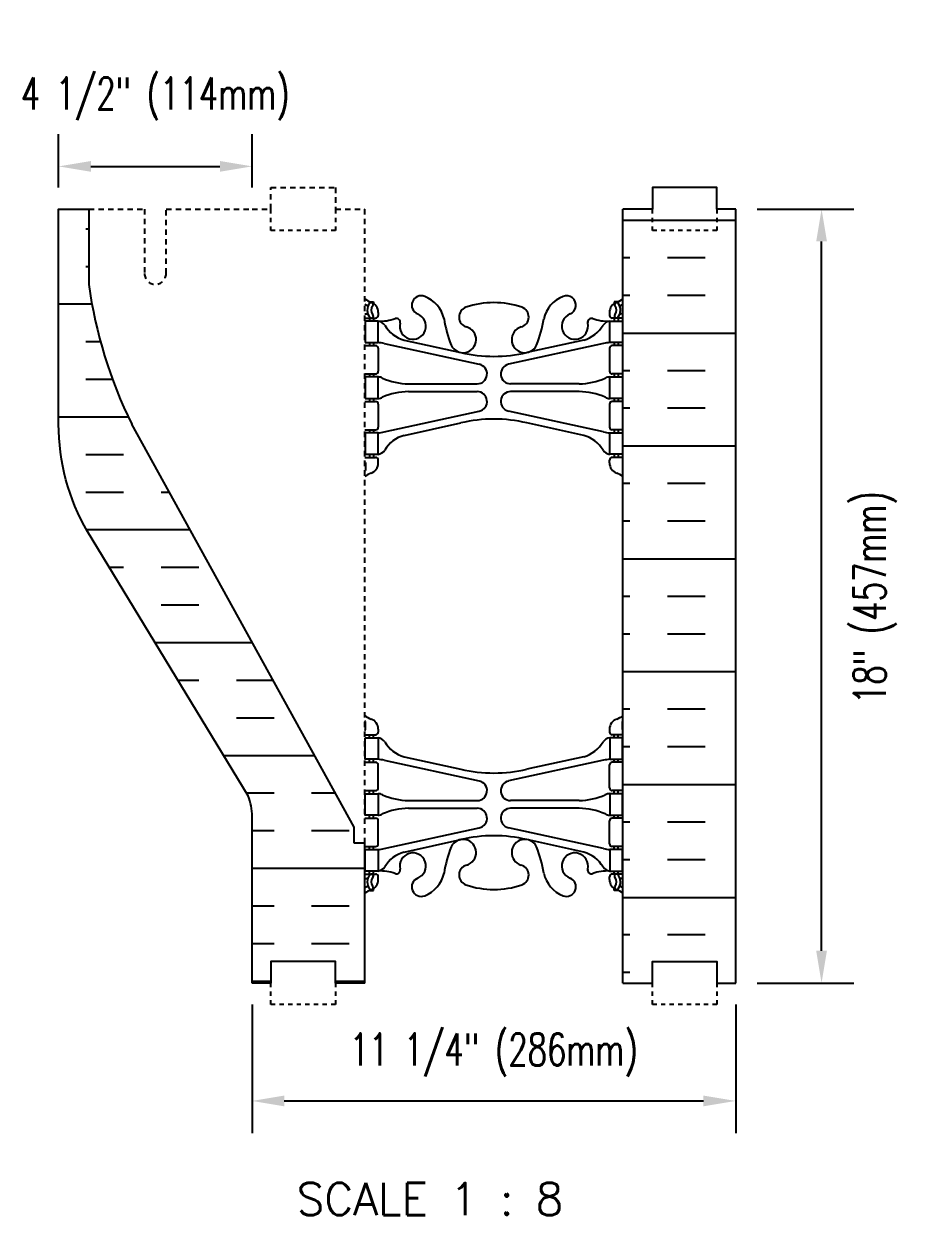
# Model space of a CAD drawing. Header units: inches. Extents: x 195 to 322, y 166 to 268.
# Drawn here: x 194.63 to 215.55, y 172.02 to 199.73 of the extents above; entities that cross this region are included whole.
import ezdxf

# ---------------------------------------------------------------- set-up
doc = ezdxf.new("R2010")
doc.units = ezdxf.units.IN
doc.header["$MEASUREMENT"] = 0
doc.linetypes.add('DASHED2', pattern=[0.375, 0.25, -0.125])
doc.linetypes.add('HIDDEN2', pattern=[0.1875, 0.125, -0.0625])
for name, color, linetype in [('HATCH', 12, 'Continuous'), ('Hidden2', 12, 'HIDDEN2'), ('line25', 2, 'Continuous'), ('LINE50', 5, 'Continuous'), ('LINE9', 9, 'Continuous'), ('TEXT', 4, 'Continuous'), ('Web_Edge', 9, 'Continuous')]:
    doc.layers.add(name, color=color, linetype=linetype)
doc.styles.add('DIM', font='romans.shx', dxfattribs={"width": 0.7})
doc.styles.add('ROMANS', font='romans.shx', dxfattribs={"height": 0.75})
doc.dimstyles.new('ext_8', dxfattribs={"dimscale": 8, "dimtxt": 0.09375, "dimasz": 0.09375, "dimexe": 0.09375, "dimexo": 0.0625, "dimgap": 0.0625, "dimtad": 1, "dimdec": 1, "dimzin": 3, "dimdsep": 46, "dimlunit": 4, "dimtxsty": 'DIM', "dimcen": 0.09, "dimdle": 0.09375, "dimclrt": 4, "dimadec": 0, "dimazin": 0, "dimtfac": 1, "dimtdec": 1, "dimtmove": 2, "dimatfit": 3, "dimfxl": 0, "dimfrac": 2, "dimtolj": 1, "dimtzin": 0, "dimarcsym": 0})

# ---------------------------------------------------------------- blocks, each defined once
blk = doc.blocks.new('*D21')
at = {"layer": 'Defpoints', "color": 0}
for p in [(199.94, 196.417), (195.44, 195.422), (199.94, 195.422)]:
    blk.add_point(p, dxfattribs=at)
at = {"layer": 'TEXT', "color": 0, "lineweight": -2}
for p, q in [((195.44, 195.922), (195.44, 197.167)), ((199.94, 195.922), (199.94, 197.167)), ((196.19, 196.417), (199.19, 196.417))]:
    blk.add_line(p, q, dxfattribs=at)
at = {"layer": 'TEXT', "color": 0}
for points in [[(196.19, 196.542), (196.19, 196.292), (195.44, 196.417)], [(199.19, 196.542), (199.19, 196.292), (199.94, 196.417)]]:
    blk.add_solid(points, dxfattribs=at)
at = {"layer": 'TEXT', "color": 4, "insert": (197.69, 197.988), "char_height": 0.75, "attachment_point": 5, "style": 'DIM'}
blk.add_mtext('\\A1;4 1/2" (114mm)', dxfattribs=at)
blk = doc.blocks.new('*D22')
at = {"layer": 'Defpoints', "color": 0}
for p in [(211.19, 195.422), (213.188, 195.422), (211.19, 177.422)]:
    blk.add_point(p, dxfattribs=at)
at = {"layer": 'TEXT', "color": 0, "lineweight": -2}
for p, q in [((211.69, 195.422), (213.938, 195.422)), ((213.188, 178.172), (213.188, 194.672)), ((211.69, 177.422), (213.938, 177.422))]:
    blk.add_line(p, q, dxfattribs=at)
at = {"layer": 'TEXT', "color": 0}
for points in [[(213.063, 194.672), (213.313, 194.672), (213.188, 195.422)], [(213.063, 178.172), (213.313, 178.172), (213.188, 177.422)]]:
    blk.add_solid(points, dxfattribs=at)
at = {"layer": 'TEXT', "color": 4, "insert": (214.433, 186.388), "char_height": 0.75, "attachment_point": 5, "rotation": 90, "style": 'DIM'}
blk.add_mtext('\\A1;18" (457mm)', dxfattribs=at)
blk = doc.blocks.new('*D23')
at = {"layer": 'Defpoints', "color": 0}
for p in [(199.94, 177.422), (211.19, 177.422), (211.19, 174.679)]:
    blk.add_point(p, dxfattribs=at)
at = {"layer": 'TEXT', "color": 0, "lineweight": -2}
for p, q in [((199.94, 176.922), (199.94, 173.929)), ((211.19, 176.922), (211.19, 173.929)), ((200.69, 174.679), (210.44, 174.679))]:
    blk.add_line(p, q, dxfattribs=at)
at = {"layer": 'TEXT', "color": 0}
for points in [[(200.69, 174.804), (200.69, 174.554), (199.94, 174.679)], [(210.44, 174.804), (210.44, 174.554), (211.19, 174.679)]]:
    blk.add_solid(points, dxfattribs=at)
at = {"layer": 'TEXT', "color": 4, "insert": (205.565, 175.751), "char_height": 0.75, "attachment_point": 5, "style": 'DIM'}
blk.add_mtext('\\A1;11 1/4" (286mm)', dxfattribs=at)

msp = doc.modelspace()

# ---------------------------------------------------------------- hatches: boundary and pattern name
at = {"layer": 'HATCH'}
h = msp.add_hatch(dxfattribs=at)
h.set_pattern_fill('INSUL', color=256, scale=7, style=0)
h.set_pattern_definition([(180, (3134.7268, -219.5871), (0, 2.625), []), (180, (3134.7268, -218.7121), (0, 2.625), [0.875, -0.875]), (180, (3134.7268, -217.8371), (0, 2.625), [0.875, -0.875])])
h.paths.add_polyline_path([(211.19, 177.422), (210.753, 177.422), (210.753, 177.922), (209.253, 177.922), (209.253, 177.422), (208.565, 177.422), (208.565, 195.422), (209.253, 195.422), (209.253, 195.922), (210.753, 195.922), (210.753, 195.422), (211.19, 195.422)])
h = msp.add_hatch(dxfattribs=at)
h.set_pattern_fill('INSUL', color=256, scale=7, style=0)
h.set_pattern_definition([(0, (-2799.9256, -245.16), (0, 2.625), []), (0, (-2799.9256, -244.285), (0, 2.625), [0.875, -0.875]), (0, (-2799.9256, -243.41), (0, 2.625), [0.875, -0.875])])
h.paths.add_polyline_path([(197.14, 190.422, -0.079579), (196.14, 193.672), (196.14, 195.422), (195.44, 195.422), (195.44, 190.422, 0.131652), (196.11, 187.922), (199.848, 181.772, -0.10438), (199.94, 181.297), (199.94, 177.422), (200.378, 177.422), (200.378, 177.922), (201.878, 177.922), (201.878, 177.422), (202.565, 177.422), (202.565, 180.672), (202.315, 180.672), (202.315, 181.047)])

# ---------------------------------------------------------------- linework, layer by layer
at = {"layer": 'Hidden2'}
for p, q in [((196.14, 195.422), (197.44, 195.422)), ((197.44, 195.422), (197.44, 193.922)), ((197.94, 193.922), (197.94, 195.422)), ((197.94, 195.422), (199.94, 195.422)), ((202.565, 180.672), (202.565, 195.422))]:
    msp.add_line(p, q, dxfattribs=at)
msp.add_lwpolyline([(199.94, 195.422), (200.378, 195.422), (200.378, 195.922), (201.878, 195.922), (201.878, 195.422), (202.565, 195.422)], dxfattribs=at)
msp.add_arc((197.69, 193.922), 0.25, 180, 0, dxfattribs=at)
at = {"layer": 'line25'}
for p, q in [((196.14, 195.422), (196.14, 193.672)), ((208.565, 177.422), (208.565, 195.422)), ((202.315, 181.047), (197.14, 190.422)), ((202.315, 180.672), (202.315, 181.047)), ((202.565, 180.672), (202.315, 180.672)), ((202.565, 177.422), (202.565, 180.672))]:
    msp.add_line(p, q, dxfattribs=at)
msp.add_arc((206.785, 195.169), 10.75, 188.0028, 206.2026, dxfattribs=at)
at = {"layer": 'LINE50'}
msp.add_line((211.19, 177.422), (211.19, 195.422), dxfattribs=at)
for points in [[(211.19, 195.422), (210.753, 195.422), (210.753, 195.922), (209.253, 195.922), (209.253, 195.422), (208.565, 195.422)], [(202.565, 177.422), (201.878, 177.422), (201.878, 177.922), (200.378, 177.922), (200.378, 177.422), (199.94, 177.422)], [(208.565, 177.422), (209.253, 177.422), (209.253, 177.922), (210.753, 177.922), (210.753, 177.422), (211.19, 177.422)]]:
    msp.add_lwpolyline(points, dxfattribs=at)
msp.add_lwpolyline([(199.94, 177.422), (199.94, 181.297, 0.10438), (199.848, 181.772), (196.11, 187.922, -0.131652), (195.44, 190.422), (195.44, 195.422), (196.14, 195.422)], format="xyb", dxfattribs=at)
at = {"layer": 'LINE9', "linetype": 'DASHED2', "ltscale": 0.15}
for points in [[(201.878, 195.422), (201.878, 195.422), (201.878, 194.922), (200.378, 194.922), (200.378, 195.422), (200.378, 195.422)], [(210.753, 195.422), (210.753, 195.422), (210.753, 194.922), (209.253, 194.922), (209.253, 195.422), (209.253, 195.422)], [(201.878, 177.422), (201.878, 177.422), (201.878, 176.922), (200.378, 176.922), (200.378, 177.422), (200.378, 177.422)], [(210.753, 177.422), (210.753, 177.422), (210.753, 176.922), (209.253, 176.922), (209.253, 177.422), (209.253, 177.422)]]:
    msp.add_lwpolyline(points, dxfattribs=at)
at = {"layer": 'Web_Edge'}
for p, q in [((202.675, 193.267), (202.765, 193.267)), ((202.765, 193.267), (202.765, 193.226)), ((208.455, 193.267), (208.365, 193.267)), ((208.365, 193.267), (208.365, 193.226)), ((202.565, 192.989), (202.607, 192.989)), ((202.565, 192.889), (202.813, 192.889)), ((202.675, 192.889), (202.675, 192.819)), ((202.765, 192.889), (202.765, 192.819)), ((202.875, 193.019), (202.875, 192.951)), ((208.255, 193.019), (208.255, 192.951)), ((208.565, 192.889), (208.318, 192.889)), ((208.365, 192.889), (208.365, 192.819)), ((208.455, 192.889), (208.455, 192.819)), ((208.565, 192.989), (208.523, 192.989)), ((202.675, 192.319), (202.675, 192.249)), ((202.765, 192.319), (202.765, 192.249)), ((203.475, 192.377), (204.797, 192.087)), ((207.655, 192.377), (206.333, 192.087)), ((208.365, 192.319), (208.365, 192.249)), ((208.455, 192.319), (208.455, 192.249)), ((202.565, 192.249), (202.813, 192.249)), ((202.875, 192.186), (202.875, 191.651)), ((203.014, 192.295), (205.225, 191.813)), ((208.116, 192.295), (205.905, 191.813)), ((208.255, 192.186), (208.255, 191.651)), ((208.565, 192.249), (208.318, 192.249)), ((202.565, 191.589), (202.813, 191.589)), ((202.675, 191.589), (202.675, 191.519)), ((202.765, 191.589), (202.765, 191.519)), ((208.565, 191.589), (208.318, 191.589)), ((208.365, 191.589), (208.365, 191.519)), ((208.455, 191.589), (208.455, 191.519)), ((203.58, 191.359), (205.176, 191.359)), ((207.55, 191.359), (205.954, 191.359)), ((202.565, 190.949), (202.813, 190.949)), ((202.675, 191.019), (202.675, 190.949)), ((202.765, 191.019), (202.765, 190.949)), ((203.58, 191.179), (205.176, 191.179)), ((207.55, 191.179), (205.954, 191.179)), ((208.565, 190.949), (208.318, 190.949)), ((208.365, 191.019), (208.365, 190.949)), ((208.455, 191.019), (208.455, 190.949)), ((202.875, 190.886), (202.875, 190.351)), ((203.014, 190.242), (205.225, 190.724)), ((208.116, 190.242), (205.905, 190.724)), ((208.255, 190.886), (208.255, 190.351)), ((203.475, 190.16), (204.797, 190.45)), ((207.655, 190.16), (206.333, 190.45)), ((202.565, 190.289), (202.813, 190.289)), ((202.675, 190.289), (202.675, 190.219)), ((202.765, 190.289), (202.765, 190.219)), ((208.565, 190.289), (208.318, 190.289)), ((208.365, 190.289), (208.365, 190.219)), ((208.455, 190.289), (208.455, 190.219)), ((202.565, 189.649), (202.813, 189.649)), ((202.675, 189.719), (202.675, 189.649)), ((202.765, 189.719), (202.765, 189.649)), ((202.875, 189.519), (202.875, 189.586)), ((208.255, 189.519), (208.255, 189.586)), ((208.565, 189.649), (208.318, 189.649)), ((208.365, 189.719), (208.365, 189.649)), ((208.455, 189.719), (208.455, 189.649)), ((202.575, 189.529), (202.575, 189.342)), ((208.555, 189.529), (208.555, 189.342)), ((202.575, 183.316), (202.575, 183.502)), ((208.555, 183.316), (208.555, 183.502)), ((202.565, 183.196), (202.813, 183.196)), ((202.675, 183.126), (202.675, 183.196)), ((202.765, 183.126), (202.765, 183.196)), ((202.875, 183.326), (202.875, 183.259)), ((208.255, 183.326), (208.255, 183.259)), ((208.565, 183.196), (208.318, 183.196)), ((208.365, 183.126), (208.365, 183.196)), ((208.455, 183.126), (208.455, 183.196)), ((202.675, 182.556), (202.675, 182.626)), ((202.765, 182.556), (202.765, 182.626)), ((203.475, 182.685), (204.797, 182.395)), ((207.655, 182.685), (206.333, 182.395)), ((208.365, 182.556), (208.365, 182.626)), ((208.455, 182.556), (208.455, 182.626)), ((202.565, 182.556), (202.813, 182.556)), ((202.875, 181.959), (202.875, 182.494)), ((203.014, 182.602), (205.225, 182.121)), ((208.116, 182.602), (205.905, 182.121)), ((208.255, 181.959), (208.255, 182.494)), ((208.565, 182.556), (208.318, 182.556)), ((202.565, 181.896), (202.813, 181.896)), ((202.675, 181.826), (202.675, 181.896)), ((202.765, 181.826), (202.765, 181.896)), ((208.565, 181.896), (208.318, 181.896)), ((208.365, 181.826), (208.365, 181.896)), ((208.455, 181.826), (208.455, 181.896)), ((203.58, 181.666), (205.176, 181.666)), ((207.55, 181.666), (205.954, 181.666)), ((202.565, 181.256), (202.813, 181.256)), ((202.675, 181.256), (202.675, 181.326)), ((202.765, 181.256), (202.765, 181.326)), ((203.58, 181.486), (205.176, 181.486)), ((207.55, 181.486), (205.954, 181.486)), ((208.565, 181.256), (208.318, 181.256)), ((208.365, 181.256), (208.365, 181.326)), ((208.455, 181.256), (208.455, 181.326)), ((202.875, 180.659), (202.875, 181.194)), ((203.014, 180.55), (205.225, 181.032)), ((208.116, 180.55), (205.905, 181.032)), ((208.255, 180.659), (208.255, 181.194)), ((203.475, 180.467), (204.797, 180.758)), ((207.655, 180.467), (206.333, 180.758)), ((202.565, 180.596), (202.813, 180.596)), ((202.675, 180.526), (202.675, 180.596)), ((202.765, 180.526), (202.765, 180.596)), ((208.565, 180.596), (208.318, 180.596)), ((208.365, 180.526), (208.365, 180.596)), ((208.455, 180.526), (208.455, 180.596)), ((202.565, 179.956), (202.813, 179.956)), ((202.565, 179.856), (202.607, 179.856)), ((202.675, 179.956), (202.675, 180.026)), ((202.765, 179.956), (202.765, 180.026)), ((202.875, 179.826), (202.875, 179.894)), ((208.255, 179.826), (208.255, 179.894)), ((208.565, 179.956), (208.318, 179.956)), ((208.365, 179.956), (208.365, 180.026)), ((208.455, 179.956), (208.455, 180.026)), ((208.565, 179.856), (208.523, 179.856)), ((202.675, 179.577), (202.765, 179.577)), ((202.765, 179.577), (202.765, 179.619)), ((208.365, 179.577), (208.365, 179.619)), ((208.455, 179.577), (208.365, 179.577))]:
    msp.add_line(p, q, dxfattribs=at)
for points in [[(202.57, 192.319), (202.87, 192.319), (202.87, 192.819), (202.57, 192.819)], [(208.56, 192.319), (208.26, 192.319), (208.26, 192.819), (208.56, 192.819)], [(202.57, 191.019), (202.87, 191.019), (202.87, 191.519), (202.57, 191.519)], [(208.56, 191.019), (208.26, 191.019), (208.26, 191.519), (208.56, 191.519)], [(202.57, 189.719), (202.87, 189.719), (202.87, 190.219), (202.57, 190.219)], [(208.56, 189.719), (208.26, 189.719), (208.26, 190.219), (208.56, 190.219)], [(202.57, 183.126), (202.87, 183.126), (202.87, 182.626), (202.57, 182.626)], [(208.56, 183.126), (208.26, 183.126), (208.26, 182.626), (208.56, 182.626)], [(202.57, 181.826), (202.87, 181.826), (202.87, 181.326), (202.57, 181.326)], [(208.56, 181.826), (208.26, 181.826), (208.26, 181.326), (208.56, 181.326)], [(202.57, 180.526), (202.87, 180.526), (202.87, 180.026), (202.57, 180.026)], [(208.56, 180.526), (208.26, 180.526), (208.26, 180.026), (208.56, 180.026)]]:
    msp.add_lwpolyline(points, close=True, dxfattribs=at)
for centre, radius, start, end in [((202.875, 193.726), 0.5, 231.6833, 250.5288), ((202.875, 193.726), 0.6, 238.8907, 245.0748), ((202.869, 193.073), 0.25, 140.1145, 222.4609), ((202.614, 193.163), 0.02, 340.7916, 65.0748), ((202.711, 193.204), 0.045, 319.1879, 141.448), ((202.625, 193.019), 0.25, 0, 70.5288), ((202.869, 193.073), 0.16, 140.0001, 222.4609), ((203.875, 193.188), 0.22, 68.1963, 248.1963), ((203.68, 192.701), 0.745, 13.2652, 68.1963), ((205.565, 191.248), 2, 90, 108.923), ((205.565, 191.248), 2, 71.077, 90), ((207.45, 192.701), 0.745, 111.8037, 166.7348), ((207.255, 193.188), 0.22, 291.8037, 111.8037), ((208.505, 193.019), 0.25, 109.4712, 180), ((208.419, 193.204), 0.045, 38.552, 220.8121), ((208.261, 193.073), 0.16, 317.5391, 39.9999), ((208.255, 193.726), 0.5, 289.4712, 308.3167), ((208.261, 193.073), 0.25, 317.5391, 39.8855), ((208.516, 193.163), 0.02, 114.9252, 199.2084), ((208.255, 193.726), 0.6, 294.9252, 301.1093), ((202.607, 193.009), 0.02, 270, 14.1541), ((202.718, 192.935), 0.045, 222.4609, 42.4609), ((202.813, 192.951), 0.0625, 270, 0), ((202.926, 193.817), 1, 266.7879, 289.9067), ((203.296, 192.792), 0.09, 346.6795, 108.8651), ((203.68, 192.701), 0.305, 166.6795, 68.1963), ((207.368, 193.342), 3, 189.0273, 201.1984), ((204.994, 192.913), 0.24, 108.923, 254.2747), ((206.136, 192.913), 0.24, 285.7253, 71.077), ((203.762, 193.342), 3, 338.8016, 350.9727), ((207.45, 192.701), 0.305, 111.8037, 13.3205), ((207.835, 192.792), 0.09, 71.1349, 193.3205), ((208.204, 193.817), 1, 250.0933, 273.2121), ((208.318, 192.951), 0.0625, 180, 270), ((208.413, 192.935), 0.045, 137.5391, 317.5391), ((208.523, 193.009), 0.02, 165.8459, 270), ((202.827, 192.572), 0.25, 37.2777, 80.0823), ((203.675, 193.1), 0.75, 210.155, 254.5838), ((204.847, 192.388), 0.305, 205.3782, 74.2747), ((206.284, 192.388), 0.305, 105.7253, 334.6218), ((207.456, 193.1), 0.75, 285.4162, 329.845), ((208.303, 192.572), 0.25, 99.9177, 142.7223), ((202.78, 191.323), 1, 76.4291, 84.7991), ((208.351, 191.323), 1, 95.2009, 103.5709), ((202.813, 192.186), 0.0625, 0, 90), ((205.565, 195.354), 3.356, 256.7692, 270), ((205.565, 195.354), 3.356, 270, 283.2308), ((208.318, 192.186), 0.0625, 90, 180), ((205.176, 191.589), 0.23, 270, 77.6055), ((205.954, 191.589), 0.23, 102.3945, 270), ((202.813, 191.651), 0.0625, 270, 0), ((202.866, 191.3), 0.219, 60.4937, 88.92), ((203.61, 192.958), 1.6, 246.5673, 268.9203), ((207.52, 192.958), 1.6, 271.0797, 293.4327), ((208.264, 191.3), 0.219, 91.08, 119.5063), ((208.318, 191.651), 0.0625, 180, 270), ((202.813, 190.886), 0.0625, 0, 90), ((202.866, 191.237), 0.219, 271.08, 299.5063), ((202.866, 191.237), 0.219, 271.08, 299.5063), ((203.61, 189.579), 1.6, 91.0797, 113.4327), ((203.61, 189.579), 1.6, 91.0797, 113.4327), ((205.176, 190.949), 0.23, 282.3945, 90), ((205.954, 190.949), 0.23, 90, 257.6055), ((207.52, 189.579), 1.6, 66.5673, 88.9203), ((207.52, 189.579), 1.6, 66.5673, 88.9203), ((208.264, 191.237), 0.219, 240.4937, 268.92), ((208.264, 191.237), 0.219, 240.4937, 268.92), ((208.318, 190.886), 0.0625, 90, 180), ((205.565, 187.183), 3.356, 90, 103.2308), ((205.565, 187.183), 3.356, 76.7692, 90), ((202.813, 190.351), 0.0625, 270, 0), ((202.78, 191.214), 1, 275.2009, 283.5709), ((203.675, 189.437), 0.75, 105.4162, 149.845), ((207.456, 189.437), 0.75, 30.155, 74.5838), ((208.351, 191.214), 1, 256.4291, 264.7991), ((208.318, 190.351), 0.0625, 180, 270), ((202.555, 189.529), 0.02, 0, 60.012), ((202.813, 189.586), 0.0625, 360, 90), ((202.827, 189.965), 0.25, 279.9177, 322.7223), ((208.303, 189.965), 0.25, 217.2777, 260.0823), ((208.318, 189.586), 0.0625, 90, 180), ((208.575, 189.529), 0.02, 119.988, 180), ((202.875, 188.811), 0.6, 121.073, 121.1093), ((202.875, 188.811), 0.5, 109.4712, 128.3167), ((202.555, 189.342), 0.02, 301.073, 0), ((202.625, 189.519), 0.25, 289.4712, 360), ((208.505, 189.519), 0.25, 180, 250.5288), ((208.255, 188.811), 0.5, 51.6833, 70.5288), ((208.575, 189.342), 0.02, 180, 238.927), ((208.255, 188.811), 0.6, 58.8907, 58.927), ((202.875, 184.033), 0.5, 231.6833, 250.5288), ((202.875, 184.033), 0.6, 238.8907, 238.927), ((202.555, 183.502), 0.02, 360, 58.927), ((202.625, 183.326), 0.25, 0, 70.5288), ((208.505, 183.326), 0.25, 109.4712, 180), ((208.255, 184.033), 0.5, 289.4712, 308.3167), ((208.575, 183.502), 0.02, 121.073, 180), ((208.255, 184.033), 0.6, 301.073, 301.1093), ((202.555, 183.316), 0.02, 299.988, 360), ((202.813, 183.259), 0.0625, 270, 0), ((208.318, 183.259), 0.0625, 180, 270), ((208.575, 183.316), 0.02, 180, 240.012), ((202.827, 182.88), 0.25, 37.2777, 80.0823), ((203.675, 183.408), 0.75, 210.155, 254.5838), ((207.456, 183.408), 0.75, 285.4162, 329.845), ((208.303, 182.88), 0.25, 99.9177, 142.7223), ((202.78, 181.63), 1, 76.4291, 84.7991), ((208.351, 181.63), 1, 95.2009, 103.5709), ((202.813, 182.494), 0.0625, 0, 90), ((205.565, 185.662), 3.356, 256.7692, 270), ((205.565, 185.662), 3.356, 270, 283.2308), ((208.318, 182.494), 0.0625, 90, 180), ((205.176, 181.896), 0.23, 270, 77.6055), ((205.954, 181.896), 0.23, 102.3945, 270), ((202.813, 181.959), 0.0625, 270, 0), ((202.866, 181.608), 0.219, 60.4937, 88.92), ((202.866, 181.608), 0.219, 60.4937, 88.92), ((203.61, 183.266), 1.6, 246.5673, 268.9203), ((203.61, 183.266), 1.6, 246.5673, 268.9203), ((207.52, 183.266), 1.6, 271.0797, 293.4327), ((207.52, 183.266), 1.6, 271.0797, 293.4327), ((208.264, 181.608), 0.219, 91.08, 119.5063), ((208.264, 181.608), 0.219, 91.08, 119.5063), ((208.318, 181.959), 0.0625, 180, 270), ((202.813, 181.194), 0.0625, 0, 90), ((202.866, 181.545), 0.219, 271.08, 299.5063), ((203.61, 179.886), 1.6, 91.0797, 113.4327), ((205.176, 181.256), 0.23, 282.3945, 90), ((205.954, 181.256), 0.23, 90, 257.6055), ((207.52, 179.886), 1.6, 66.5673, 88.9203), ((208.264, 181.545), 0.219, 240.4937, 268.92), ((208.318, 181.194), 0.0625, 90, 180), ((204.847, 180.457), 0.305, 285.7253, 154.6218), ((205.565, 177.491), 3.356, 90, 103.2308), ((205.565, 177.491), 3.356, 76.7692, 90), ((206.284, 180.457), 0.305, 25.3782, 254.2747), ((202.813, 180.659), 0.0625, 270, 0), ((202.78, 181.522), 1, 275.2009, 283.5709), ((203.675, 179.744), 0.75, 105.4162, 149.845), ((203.68, 180.144), 0.305, 291.8037, 193.3205), ((207.368, 179.503), 3, 158.8016, 170.9727), ((203.762, 179.503), 3, 9.0273, 21.1984), ((207.45, 180.144), 0.305, 346.6795, 248.1963), ((207.456, 179.744), 0.75, 30.155, 74.5838), ((208.351, 181.522), 1, 256.4291, 264.7991), ((208.318, 180.659), 0.0625, 180, 270), ((202.827, 180.272), 0.25, 279.9177, 322.7223), ((204.994, 179.932), 0.24, 105.7253, 251.077), ((206.136, 179.932), 0.24, 288.923, 74.2747), ((208.303, 180.272), 0.25, 217.2777, 260.0823), ((202.607, 179.836), 0.02, 345.8459, 90), ((202.869, 179.772), 0.25, 137.5391, 219.8855), ((202.718, 179.91), 0.045, 317.5391, 137.5391), ((202.869, 179.772), 0.16, 137.5391, 219.9999), ((202.813, 179.894), 0.0625, 360, 90), ((202.926, 179.028), 1, 70.0933, 93.2121), ((203.296, 180.053), 0.09, 251.1349, 13.3205), ((203.875, 179.657), 0.22, 111.8037, 291.8037), ((203.68, 180.144), 0.745, 291.8037, 346.7348), ((207.45, 180.144), 0.745, 193.2652, 248.1963), ((207.255, 179.657), 0.22, 248.1963, 68.1963), ((207.835, 180.053), 0.09, 166.6795, 288.8651), ((208.204, 179.028), 1, 86.7879, 109.9067), ((208.318, 179.894), 0.0625, 90, 180), ((208.413, 179.91), 0.045, 42.4609, 222.4609), ((208.261, 179.772), 0.16, 320.0001, 42.4609), ((208.261, 179.772), 0.25, 320.1145, 42.4609), ((208.523, 179.836), 0.02, 90, 194.1541), ((202.875, 179.119), 0.6, 114.9252, 121.1093), ((202.875, 179.119), 0.5, 109.4712, 128.3167), ((202.614, 179.681), 0.02, 294.9252, 19.2084), ((202.711, 179.641), 0.045, 218.552, 40.8121), ((202.625, 179.826), 0.25, 289.4712, 360), ((205.565, 181.597), 2, 251.077, 270), ((205.565, 181.597), 2, 270, 288.923), ((208.505, 179.826), 0.25, 180, 250.5288), ((208.419, 179.641), 0.045, 139.1879, 321.448), ((208.255, 179.119), 0.5, 51.6833, 70.5288), ((208.516, 179.681), 0.02, 160.7916, 245.0748), ((208.255, 179.119), 0.6, 58.8907, 65.0748)]:
    msp.add_arc(centre, radius, start, end, dxfattribs=at)

# ---------------------------------------------------------------- texts
at = {"layer": 'TEXT', "insert": (200.976, 172.772), "char_height": 0.75, "width": 18.76975, "attachment_point": 1, "style": 'ROMANS'}
msp.add_mtext('SCALE 1 : 8', dxfattribs=at)

# ---------------------------------------------------------------- dimensions: what is measured, and where the dimension line sits
at = {"layer": 'TEXT'}
dim = msp.add_linear_dim(base=(199.94, 196.417), p1=(195.44, 195.422), p2=(199.94, 195.422), text='4 1/2" (114mm)', dimstyle='ext_8', dxfattribs=at)
dim.commit()
dim.dimension.update_dxf_attribs({"geometry": '*D21', "text_midpoint": (197.69, 197.988), "dimtype": 160})
dim = msp.add_linear_dim(base=(213.188, 195.422), p1=(211.19, 177.422), p2=(211.19, 195.422), angle=90, text='18" (457mm)', dimstyle='ext_8', dxfattribs=at)
dim.commit()
dim.dimension.update_dxf_attribs({"geometry": '*D22', "text_midpoint": (214.433, 186.388), "dimtype": 160})
dim = msp.add_linear_dim(base=(211.19, 174.679), p1=(199.94, 177.422), p2=(211.19, 177.422), text='11 1/4" (286mm)', dimstyle='ext_8', dxfattribs=at)
dim.commit()
dim.dimension.update_dxf_attribs({"geometry": '*D23', "text_midpoint": (205.565, 175.751)})

doc.saveas('drawing.dxf')
